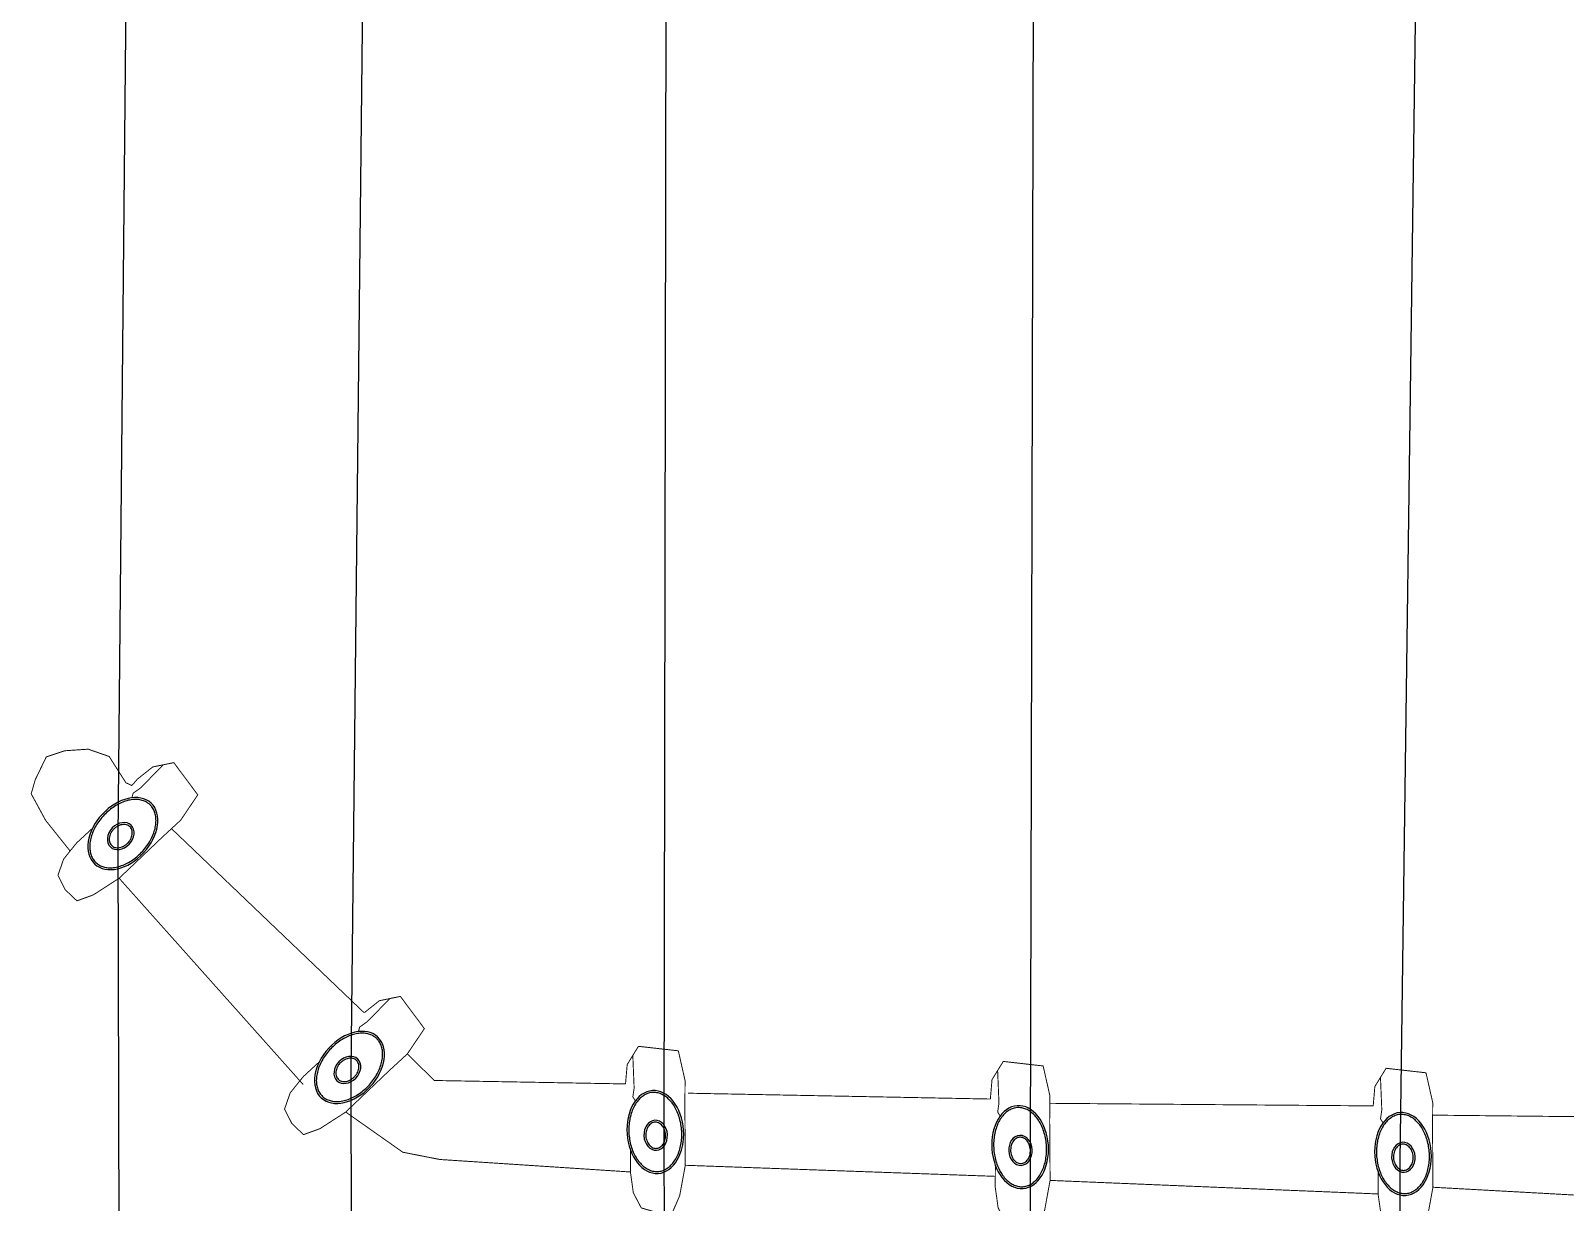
# Model space of a CAD drawing. Header units: millimetres. Extents: x -124346 to 101329, y -150859 to 114847.
# Drawn here: x -92235 to -88096, y -29446 to -26287 of the extents above; entities that cross this region are included whole.
import ezdxf

# ---------------------------------------------------------------- set-up
doc = ezdxf.new("R2010")
doc.units = ezdxf.units.MM
doc.layers.add('电子围栏', color=7, linetype='Continuous')
doc.layers.add('电子围栏HTL', color=5, linetype='Continuous')

# ---------------------------------------------------------------- blocks, each defined once
blk = doc.blocks.new('A$C06F86AD0')
at = {"layer": '电子围栏HTL', "const_width": 5}
for points in [[(544.8, 10634.2), (383.4, 10765.7), (242.4, 10843.9), (168.2, 10823.4), (45.1, 10765.1), (12, 10667.3), (2.5, 10542.8), (40.4, 10430.9), (179.4, 10340.5), (193.6, 10309), (158.8, 10278.8)], [(687.5, 10372.3), (1776.6, 9383.8)], [(421.4, 10096), (1391.9, 9062.9)], [(1920.7, 9156.4), (2131.8, 8851.2), (2168.8, 8653.6), (2226.7, 7639.4)], [(1608.8, 8831.5), (1748.9, 8686.6), (1758.6, 7669.3)], [(2188.6, 7347.8), (2233.5, 5698.1)], [(1822.6, 5727.9), (1805.1, 7337)], [(1842.7, 5411.4), (1841.9, 3691.1)], [(2310, 3661.2), (2252.7, 5406.5)], [(1888.4, 3374.5), (1892.3, 1499.1)], [(2360.4, 1469.2), (2271.9, 3369.6)]]:
    blk.add_lwpolyline(points, dxfattribs=at)
at = {"layer": '电子围栏HTL', "color": 4, "const_width": 5}
for points in [[(158.8, 10278.8), (94, 10198.3), (70.2, 10086.8), (240.4, 9957.6), (375.7, 10047.4), (467.1, 10144.7), (687.5, 10372.3), (777.2, 10508.9), (809.6, 10595.9), (751.1, 10658.4), (674.7, 10698), (588.7, 10668.8), (501, 10599.6), (422.6, 10516.1)], [(82.1, 10142.5), (206.8, 10262.9), (234.8, 10302), (259, 10307.9)], [(1391.9, 9062.9), (1327.1, 8982.4), (1303.4, 8870.9), (1473.5, 8741.7), (1608.8, 8831.5), (1700.3, 8928.9), (1920.7, 9156.4), (2010.3, 9293), (2042.8, 9380), (1984.2, 9442.6), (1907.8, 9482.1), (1821.8, 9453), (1734.1, 9383.8), (1655.7, 9300.3)], [(1315.3, 8926.6), (1440, 9047.1), (1468, 9086.1), (1492.2, 9092)], [(1758.6, 7669.3), (1655.5, 7661.4), (1558, 7602.4), (1580.2, 7389.9), (1738.3, 7352.7), (1871.9, 7352.7), (2188.6, 7347.8), (2349.6, 7376), (2435.2, 7411.9), (2440.7, 7497.4), (2417.2, 7580.1), (2337.2, 7622.9), (2226.7, 7639.4), (2112.1, 7639.4)], [(1606.7, 7631.9), (1779.9, 7623.4), (1827.5, 7629.8), (1848.4, 7616.2)], [(1822.6, 5727.9), (1719.5, 5720), (1622, 5661), (1644.3, 5448.6), (1802.3, 5411.4), (1935.9, 5411.4), (2252.7, 5406.5), (2413.6, 5434.6), (2499.3, 5470.5), (2504.8, 5556), (2481.3, 5638.7), (2401.2, 5681.5), (2290.7, 5698.1), (2176.2, 5698.1)], [(1670.8, 5690.5), (1844, 5682), (1891.6, 5688.4), (1912.5, 5674.8)], [(1841.9, 3691.1), (1738.8, 3683.1), (1641.3, 3624.2), (1663.5, 3411.7), (1821.6, 3374.5), (1955.2, 3374.5), (2271.9, 3369.6), (2432.9, 3397.7), (2518.5, 3433.6), (2524, 3519.1), (2500.5, 3601.9), (2420.5, 3644.6), (2310, 3661.2), (2195.5, 3661.2)], [(1690, 3653.6), (1863.2, 3645.1), (1910.8, 3651.5), (1931.7, 3637.9)]]:
    blk.add_lwpolyline(points, dxfattribs=at)
at = {"layer": '电子围栏HTL', "color": 4}
for centre, major_axis, ratio in [((449.9, 10354.5), (-163.3, -148.6), 0.682129), ((463.3, 10365.6), (-58, -54.8), 0.784155), ((1683, 9138.6), (-163.3, -148.6), 0.682129), ((1696.5, 9149.7), (-58, -54.8), 0.784155), ((2013, 7508.9), (-220.1, 17.3), 0.682129), ((2030.3, 7506.7), (-79.6, 4.8), 0.784155), ((2077, 5567.5), (-220.1, 17.3), 0.682129), ((2094.3, 5565.3), (-79.6, 4.8), 0.784155), ((2096.3, 3530.6), (-220.1, 17.3), 0.682129), ((2113.6, 3528.4), (-79.6, 4.8), 0.784155)]:
    blk.add_ellipse(centre, major_axis=major_axis, ratio=ratio, dxfattribs=at)
for points, knots in [([(294, 10212.6), (297.9, 10208.3), (302.2, 10204.3), (313.1, 10196.2), (319.9, 10192.2), (334.6, 10185.7), (342.6, 10183.2), (359.6, 10179.8), (368.6, 10178.9), (387.4, 10178.6), (397.1, 10179.3), (417.1, 10182.4), (427.3, 10184.7), (447.8, 10191.1), (458.2, 10195), (478.7, 10204.5), (488.9, 10209.9), (508.9, 10222.2), (518.6, 10229), (537.3, 10243.8), (546.3, 10251.8), (563.2, 10268.6), (571.1, 10277.5), (585.8, 10295.9), (592.5, 10305.4), (604.4, 10324.9), (609.7, 10334.8), (618.6, 10354.6), (622.2, 10364.6), (627.9, 10384.3), (629.8, 10394), (632.1, 10413), (632.4, 10422.1), (631.2, 10439.7), (629.8, 10448.1), (625.5, 10463.9), (622.5, 10471.3), (615.1, 10484.9), (610.6, 10491.1), (600.3, 10502.3), (594.5, 10507.2), (581.6, 10515.8), (574.5, 10519.4), (559.1, 10525.1), (550.8, 10527.2), (533.3, 10529.9), (524.1, 10530.4), (505, 10529.8), (495.1, 10528.7), (475, 10524.8), (464.7, 10522), (444.1, 10514.9), (433.7, 10510.5), (413.3, 10500.4), (403.2, 10494.5), (383.5, 10481.6), (373.9, 10474.5), (355.6, 10459.1), (346.9, 10450.9), (330.5, 10433.6), (322.9, 10424.5), (308.9, 10405.8), (302.5, 10396.1), (291.3, 10376.5), (286.5, 10366.6), (278.4, 10346.7), (275.1, 10336.8), (270.3, 10317.2), (268.8, 10307.6), (267.4, 10289), (267.6, 10280), (269.5, 10262.8), (271.3, 10254.6), (276.5, 10239.4), (279.9, 10232.3), (286.9, 10221.1), (290.3, 10216.7), (294, 10212.6)], [0, 0, 0, 0, 0.128441, 0.128441, 0.296024, 0.296024, 0.463607, 0.463607, 0.631189, 0.631189, 0.798772, 0.798772, 0.966355, 0.966355, 1.133937, 1.133937, 1.30152, 1.30152, 1.469103, 1.469103, 1.636685, 1.636685, 1.804268, 1.804268, 1.971851, 1.971851, 2.139433, 2.139433, 2.307016, 2.307016, 2.474598, 2.474598, 2.642181, 2.642181, 2.809764, 2.809764, 2.977346, 2.977346, 3.144929, 3.144929, 3.312512, 3.312512, 3.480094, 3.480094, 3.647677, 3.647677, 3.81526, 3.81526, 3.982842, 3.982842, 4.150425, 4.150425, 4.318008, 4.318008, 4.48559, 4.48559, 4.653173, 4.653173, 4.820756, 4.820756, 4.988338, 4.988338, 5.155921, 5.155921, 5.323504, 5.323504, 5.491086, 5.491086, 5.658669, 5.658669, 5.826252, 5.826252, 5.993834, 5.993834, 6.161417, 6.161417, 6.283185, 6.283185, 6.283185, 6.283185]), ([(412.6, 10317.7), (414.6, 10315.6), (416.8, 10313.7), (422.2, 10310), (425.6, 10308.4), (432.8, 10305.9), (436.7, 10305), (445, 10304.3), (449.3, 10304.3), (458.3, 10305.4), (462.8, 10306.5), (471.9, 10309.5), (476.5, 10311.5), (485.3, 10316.3), (489.5, 10319.1), (497.6, 10325.5), (501.3, 10329.1), (508.2, 10336.7), (511.3, 10340.8), (516.6, 10349.3), (518.8, 10353.8), (522.3, 10362.7), (523.6, 10367.2), (525.3, 10376), (525.6, 10380.4), (525.3, 10388.7), (524.7, 10392.6), (522.6, 10400), (521.1, 10403.4), (517.4, 10409.7), (515.2, 10412.5), (510, 10417.4), (507.1, 10419.5), (500.5, 10423), (497, 10424.4), (489.3, 10426.2), (485.2, 10426.7), (476.6, 10426.8), (472.2, 10426.4), (463.1, 10424.5), (458.5, 10423.1), (449.5, 10419.4), (445, 10417.1), (436.5, 10411.6), (432.4, 10408.5), (424.7, 10401.5), (421.2, 10397.7), (414.9, 10389.7), (412.2, 10385.4), (407.5, 10376.7), (405.6, 10372.2), (402.8, 10363.3), (401.9, 10358.8), (401, 10350.2), (401.1, 10345.9), (402.1, 10338), (403, 10334.2), (405.8, 10327.2), (407.6, 10324), (410.6, 10319.9), (411.6, 10318.8), (412.6, 10317.7)], [0, 0, 0, 0, 0.172967, 0.172967, 0.387931, 0.387931, 0.602896, 0.602896, 0.81786, 0.81786, 1.032825, 1.032825, 1.24779, 1.24779, 1.462754, 1.462754, 1.677719, 1.677719, 1.892684, 1.892684, 2.107648, 2.107648, 2.322613, 2.322613, 2.537577, 2.537577, 2.752542, 2.752542, 2.967507, 2.967507, 3.182471, 3.182471, 3.397436, 3.397436, 3.612401, 3.612401, 3.827365, 3.827365, 4.04233, 4.04233, 4.257295, 4.257295, 4.472259, 4.472259, 4.687224, 4.687224, 4.902188, 4.902188, 5.117153, 5.117153, 5.332118, 5.332118, 5.547082, 5.547082, 5.762047, 5.762047, 5.977012, 5.977012, 6.191976, 6.191976, 6.283185, 6.283185, 6.283185, 6.283185]), ([(1527.1, 8996.7), (1531, 8992.4), (1535.4, 8988.5), (1546.2, 8980.3), (1553, 8976.3), (1567.8, 8969.9), (1575.8, 8967.4), (1592.8, 8963.9), (1601.8, 8963), (1620.5, 8962.8), (1630.3, 8963.5), (1650.2, 8966.5), (1660.4, 8968.9), (1681, 8975.2), (1691.3, 8979.1), (1711.9, 8988.6), (1722.1, 8994), (1742, 9006.3), (1751.7, 9013.1), (1770.4, 9027.9), (1779.4, 9035.9), (1796.3, 9052.7), (1804.3, 9061.6), (1818.9, 9080), (1825.6, 9089.6), (1837.6, 9109), (1842.8, 9118.9), (1851.7, 9138.8), (1855.4, 9148.7), (1861, 9168.4), (1863, 9178.2), (1865.2, 9197.1), (1865.5, 9206.3), (1864.4, 9223.8), (1863, 9232.2), (1858.6, 9248), (1855.6, 9255.4), (1848.2, 9269), (1843.8, 9275.2), (1833.5, 9286.4), (1827.7, 9291.4), (1814.7, 9299.9), (1807.6, 9303.5), (1792.2, 9309.2), (1784, 9311.4), (1766.5, 9314), (1757.3, 9314.5), (1738.2, 9313.9), (1728.3, 9312.8), (1708.1, 9308.9), (1697.8, 9306.1), (1677.2, 9299), (1666.9, 9294.7), (1646.4, 9284.5), (1636.3, 9278.7), (1616.6, 9265.7), (1607.1, 9258.6), (1588.8, 9243.2), (1580, 9235), (1563.7, 9217.7), (1556, 9208.6), (1542, 9189.9), (1535.7, 9180.3), (1524.5, 9160.7), (1519.6, 9150.7), (1511.5, 9130.8), (1508.3, 9120.9), (1503.5, 9101.3), (1501.9, 9091.7), (1500.6, 9073.1), (1500.7, 9064.1), (1502.7, 9046.9), (1504.5, 9038.8), (1509.6, 9023.5), (1513, 9016.4), (1520.1, 9005.2), (1523.4, 9000.8), (1527.1, 8996.7)], [0, 0, 0, 0, 0.128441, 0.128441, 0.296024, 0.296024, 0.463607, 0.463607, 0.631189, 0.631189, 0.798772, 0.798772, 0.966355, 0.966355, 1.133937, 1.133937, 1.30152, 1.30152, 1.469103, 1.469103, 1.636685, 1.636685, 1.804268, 1.804268, 1.971851, 1.971851, 2.139433, 2.139433, 2.307016, 2.307016, 2.474598, 2.474598, 2.642181, 2.642181, 2.809764, 2.809764, 2.977346, 2.977346, 3.144929, 3.144929, 3.312512, 3.312512, 3.480094, 3.480094, 3.647677, 3.647677, 3.81526, 3.81526, 3.982842, 3.982842, 4.150425, 4.150425, 4.318008, 4.318008, 4.48559, 4.48559, 4.653173, 4.653173, 4.820756, 4.820756, 4.988338, 4.988338, 5.155921, 5.155921, 5.323504, 5.323504, 5.491086, 5.491086, 5.658669, 5.658669, 5.826252, 5.826252, 5.993834, 5.993834, 6.161417, 6.161417, 6.283185, 6.283185, 6.283185, 6.283185]), ([(1645.8, 9101.8), (1647.7, 9099.7), (1649.9, 9097.8), (1655.4, 9094.2), (1658.7, 9092.5), (1666, 9090), (1669.9, 9089.1), (1678.1, 9088.4), (1682.5, 9088.4), (1691.4, 9089.6), (1696, 9090.6), (1705.1, 9093.6), (1709.6, 9095.6), (1718.4, 9100.4), (1722.7, 9103.2), (1730.7, 9109.6), (1734.5, 9113.2), (1741.3, 9120.9), (1744.4, 9124.9), (1749.7, 9133.5), (1752, 9137.9), (1755.5, 9146.8), (1756.8, 9151.3), (1758.4, 9160.1), (1758.7, 9164.5), (1758.4, 9172.8), (1757.8, 9176.7), (1755.7, 9184.1), (1754.3, 9187.6), (1750.5, 9193.8), (1748.3, 9196.6), (1743.1, 9201.5), (1740.2, 9203.6), (1733.7, 9207.1), (1730.1, 9208.5), (1722.4, 9210.4), (1718.3, 9210.9), (1709.8, 9210.9), (1705.3, 9210.5), (1696.3, 9208.6), (1691.7, 9207.2), (1682.6, 9203.5), (1678.2, 9201.2), (1669.6, 9195.7), (1665.5, 9192.6), (1657.9, 9185.7), (1654.4, 9181.9), (1648.1, 9173.8), (1645.3, 9169.6), (1640.7, 9160.8), (1638.8, 9156.4), (1636, 9147.4), (1635.1, 9143), (1634.2, 9134.3), (1634.2, 9130.1), (1635.2, 9122.1), (1636.2, 9118.3), (1638.9, 9111.3), (1640.7, 9108.1), (1643.8, 9104), (1644.7, 9102.9), (1645.8, 9101.8)], [0, 0, 0, 0, 0.172967, 0.172967, 0.387931, 0.387931, 0.602896, 0.602896, 0.81786, 0.81786, 1.032825, 1.032825, 1.24779, 1.24779, 1.462754, 1.462754, 1.677719, 1.677719, 1.892684, 1.892684, 2.107648, 2.107648, 2.322613, 2.322613, 2.537577, 2.537577, 2.752542, 2.752542, 2.967507, 2.967507, 3.182471, 3.182471, 3.397436, 3.397436, 3.612401, 3.612401, 3.827365, 3.827365, 4.04233, 4.04233, 4.257295, 4.257295, 4.472259, 4.472259, 4.687224, 4.687224, 4.902188, 4.902188, 5.117153, 5.117153, 5.332118, 5.332118, 5.547082, 5.547082, 5.762047, 5.762047, 5.977012, 5.977012, 6.191976, 6.191976, 6.283185, 6.283185, 6.283185, 6.283185]), ([(1802.8, 7525.4), (1802.3, 7519.6), (1802.4, 7513.8), (1803.9, 7500.3), (1805.7, 7492.6), (1811.1, 7477.4), (1814.7, 7469.9), (1823.8, 7455.1), (1829.3, 7447.9), (1842, 7434.1), (1849.2, 7427.5), (1865, 7415), (1873.7, 7409.2), (1892.4, 7398.5), (1902.4, 7393.7), (1923.4, 7385.1), (1934.3, 7381.5), (1956.9, 7375.3), (1968.5, 7372.9), (1992.1, 7369.4), (2004.1, 7368.3), (2027.9, 7367.5), (2039.8, 7367.8), (2063.3, 7369.7), (2074.8, 7371.4), (2097.2, 7376), (2108, 7378.9), (2128.5, 7386), (2138.3, 7390.2), (2156.5, 7399.5), (2165, 7404.8), (2180.3, 7416.1), (2187.2, 7422.2), (2199.3, 7435), (2204.4, 7441.8), (2212.9, 7455.8), (2216.3, 7463), (2221.1, 7477.7), (2222.6, 7485.2), (2223.7, 7500.4), (2223.3, 7508), (2220.7, 7523.3), (2218.5, 7530.9), (2212.1, 7546.1), (2208, 7553.5), (2198, 7568.1), (2192, 7575.2), (2178.5, 7588.7), (2170.9, 7595.1), (2154.3, 7607.2), (2145.2, 7612.8), (2125.9, 7622.9), (2115.7, 7627.5), (2094.3, 7635.4), (2083.1, 7638.8), (2060.2, 7644.3), (2048.4, 7646.4), (2024.7, 7649.2), (2012.8, 7650), (1988.9, 7650.1), (1977.1, 7649.4), (1953.9, 7646.8), (1942.5, 7644.8), (1920.5, 7639.6), (1909.9, 7636.3), (1889.9, 7628.6), (1880.4, 7624.2), (1862.9, 7614.3), (1854.8, 7608.8), (1840.3, 7597.1), (1833.8, 7590.8), (1822.7, 7577.6), (1818, 7570.7), (1810.4, 7556.5), (1807.5, 7549.2), (1804.2, 7536.4), (1803.2, 7530.9), (1802.8, 7525.4)], [0, 0, 0, 0, 0.128441, 0.128441, 0.296024, 0.296024, 0.463607, 0.463607, 0.631189, 0.631189, 0.798772, 0.798772, 0.966355, 0.966355, 1.133937, 1.133937, 1.30152, 1.30152, 1.469103, 1.469103, 1.636685, 1.636685, 1.804268, 1.804268, 1.971851, 1.971851, 2.139433, 2.139433, 2.307016, 2.307016, 2.474598, 2.474598, 2.642181, 2.642181, 2.809764, 2.809764, 2.977346, 2.977346, 3.144929, 3.144929, 3.312512, 3.312512, 3.480094, 3.480094, 3.647677, 3.647677, 3.81526, 3.81526, 3.982842, 3.982842, 4.150425, 4.150425, 4.318008, 4.318008, 4.48559, 4.48559, 4.653173, 4.653173, 4.820756, 4.820756, 4.988338, 4.988338, 5.155921, 5.155921, 5.323504, 5.323504, 5.491086, 5.491086, 5.658669, 5.658669, 5.826252, 5.826252, 5.993834, 5.993834, 6.161417, 6.161417, 6.283185, 6.283185, 6.283185, 6.283185]), ([(1960.6, 7510.8), (1960.5, 7508), (1960.6, 7505.1), (1961.6, 7498.6), (1962.7, 7495.1), (1965.8, 7488), (1967.9, 7484.6), (1973, 7478.1), (1976, 7474.9), (1982.9, 7469.2), (1986.8, 7466.6), (1995.2, 7462), (1999.8, 7460.1), (2009.3, 7456.9), (2014.3, 7455.8), (2024.5, 7454.3), (2029.7, 7454), (2039.9, 7454.2), (2045, 7454.8), (2054.9, 7456.7), (2059.6, 7458.1), (2068.5, 7461.7), (2072.7, 7463.8), (2080.3, 7468.7), (2083.6, 7471.4), (2089.5, 7477.3), (2092, 7480.5), (2095.9, 7487), (2097.4, 7490.5), (2099.4, 7497.4), (2099.9, 7501), (2100, 7508.1), (2099.5, 7511.7), (2097.6, 7518.9), (2096.2, 7522.4), (2092.3, 7529.3), (2089.8, 7532.6), (2084, 7538.9), (2080.6, 7541.8), (2073.1, 7547.2), (2068.9, 7549.5), (2060, 7553.6), (2055.3, 7555.2), (2045.4, 7557.8), (2040.3, 7558.6), (2030.1, 7559.4), (2024.9, 7559.4), (2014.7, 7558.5), (2009.7, 7557.6), (2000.2, 7555), (1995.6, 7553.3), (1987.2, 7549.2), (1983.3, 7546.8), (1976.4, 7541.5), (1973.3, 7538.6), (1968.2, 7532.4), (1966.1, 7529.1), (1962.9, 7522.4), (1961.8, 7518.9), (1960.9, 7513.9), (1960.7, 7512.4), (1960.6, 7510.8)], [0, 0, 0, 0, 0.172967, 0.172967, 0.387931, 0.387931, 0.602896, 0.602896, 0.81786, 0.81786, 1.032825, 1.032825, 1.24779, 1.24779, 1.462754, 1.462754, 1.677719, 1.677719, 1.892684, 1.892684, 2.107648, 2.107648, 2.322613, 2.322613, 2.537577, 2.537577, 2.752542, 2.752542, 2.967507, 2.967507, 3.182471, 3.182471, 3.397436, 3.397436, 3.612401, 3.612401, 3.827365, 3.827365, 4.04233, 4.04233, 4.257295, 4.257295, 4.472259, 4.472259, 4.687224, 4.687224, 4.902188, 4.902188, 5.117153, 5.117153, 5.332118, 5.332118, 5.547082, 5.547082, 5.762047, 5.762047, 5.977012, 5.977012, 6.191976, 6.191976, 6.283185, 6.283185, 6.283185, 6.283185]), ([(1866.9, 5584), (1866.4, 5578.2), (1866.5, 5572.4), (1868, 5558.9), (1869.7, 5551.2), (1875.2, 5536), (1878.8, 5528.5), (1887.9, 5513.7), (1893.4, 5506.5), (1906, 5492.7), (1913.2, 5486.1), (1929.1, 5473.6), (1937.8, 5467.8), (1956.5, 5457.1), (1966.5, 5452.3), (1987.4, 5443.8), (1998.4, 5440.1), (2021, 5434), (2032.6, 5431.5), (2056.2, 5428), (2068.1, 5426.9), (2092, 5426.1), (2103.9, 5426.4), (2127.3, 5428.3), (2138.9, 5430), (2161.2, 5434.6), (2172, 5437.5), (2192.6, 5444.6), (2202.4, 5448.8), (2220.6, 5458.2), (2229, 5463.4), (2244.4, 5474.7), (2251.3, 5480.8), (2263.3, 5493.6), (2268.5, 5500.4), (2277, 5514.4), (2280.3, 5521.6), (2285.2, 5536.3), (2286.6, 5543.8), (2287.8, 5559), (2287.4, 5566.6), (2284.8, 5581.9), (2282.5, 5589.6), (2276.2, 5604.7), (2272.1, 5612.2), (2262, 5626.7), (2256.1, 5633.8), (2242.6, 5647.3), (2235, 5653.8), (2218.4, 5665.8), (2209.3, 5671.4), (2190, 5681.5), (2179.7, 5686.1), (2158.3, 5694.1), (2147.2, 5697.4), (2124.3, 5702.9), (2112.5, 5705), (2088.8, 5707.8), (2076.8, 5708.6), (2053, 5708.7), (2041.2, 5708.1), (2017.9, 5705.4), (2006.5, 5703.4), (1984.6, 5698.2), (1974, 5694.9), (1954, 5687.2), (1944.5, 5682.8), (1927, 5672.9), (1918.9, 5667.4), (1904.4, 5655.7), (1897.9, 5649.4), (1886.7, 5636.2), (1882, 5629.3), (1874.5, 5615.1), (1871.6, 5607.8), (1868.2, 5595), (1867.3, 5589.5), (1866.9, 5584)], [0, 0, 0, 0, 0.128441, 0.128441, 0.296024, 0.296024, 0.463607, 0.463607, 0.631189, 0.631189, 0.798772, 0.798772, 0.966355, 0.966355, 1.133937, 1.133937, 1.30152, 1.30152, 1.469103, 1.469103, 1.636685, 1.636685, 1.804268, 1.804268, 1.971851, 1.971851, 2.139433, 2.139433, 2.307016, 2.307016, 2.474598, 2.474598, 2.642181, 2.642181, 2.809764, 2.809764, 2.977346, 2.977346, 3.144929, 3.144929, 3.312512, 3.312512, 3.480094, 3.480094, 3.647677, 3.647677, 3.81526, 3.81526, 3.982842, 3.982842, 4.150425, 4.150425, 4.318008, 4.318008, 4.48559, 4.48559, 4.653173, 4.653173, 4.820756, 4.820756, 4.988338, 4.988338, 5.155921, 5.155921, 5.323504, 5.323504, 5.491086, 5.491086, 5.658669, 5.658669, 5.826252, 5.826252, 5.993834, 5.993834, 6.161417, 6.161417, 6.283185, 6.283185, 6.283185, 6.283185]), ([(2024.7, 5569.5), (2024.5, 5566.6), (2024.7, 5563.7), (2025.7, 5557.3), (2026.8, 5553.7), (2029.9, 5546.7), (2032, 5543.2), (2037.1, 5536.7), (2040.1, 5533.6), (2047, 5527.8), (2050.9, 5525.2), (2059.3, 5520.6), (2063.9, 5518.7), (2073.4, 5515.6), (2078.4, 5514.4), (2088.6, 5512.9), (2093.7, 5512.6), (2104, 5512.8), (2109.1, 5513.4), (2118.9, 5515.4), (2123.7, 5516.8), (2132.6, 5520.3), (2136.8, 5522.4), (2144.3, 5527.3), (2147.7, 5530), (2153.6, 5535.9), (2156, 5539.1), (2160, 5545.7), (2161.5, 5549.1), (2163.5, 5556.1), (2164, 5559.6), (2164.1, 5566.7), (2163.6, 5570.3), (2161.7, 5577.5), (2160.2, 5581), (2156.3, 5587.9), (2153.9, 5591.2), (2148.1, 5597.5), (2144.7, 5600.5), (2137.2, 5605.8), (2133, 5608.2), (2124.1, 5612.2), (2119.3, 5613.9), (2109.5, 5616.4), (2104.4, 5617.2), (2094.1, 5618), (2089, 5618), (2078.8, 5617.1), (2073.8, 5616.2), (2064.2, 5613.6), (2059.7, 5611.9), (2051.3, 5607.8), (2047.4, 5605.5), (2040.4, 5600.2), (2037.4, 5597.2), (2032.3, 5591), (2030.2, 5587.8), (2027, 5581), (2025.9, 5577.5), (2025, 5572.5), (2024.8, 5571), (2024.7, 5569.5)], [0, 0, 0, 0, 0.172967, 0.172967, 0.387931, 0.387931, 0.602896, 0.602896, 0.81786, 0.81786, 1.032825, 1.032825, 1.24779, 1.24779, 1.462754, 1.462754, 1.677719, 1.677719, 1.892684, 1.892684, 2.107648, 2.107648, 2.322613, 2.322613, 2.537577, 2.537577, 2.752542, 2.752542, 2.967507, 2.967507, 3.182471, 3.182471, 3.397436, 3.397436, 3.612401, 3.612401, 3.827365, 3.827365, 4.04233, 4.04233, 4.257295, 4.257295, 4.472259, 4.472259, 4.687224, 4.687224, 4.902188, 4.902188, 5.117153, 5.117153, 5.332118, 5.332118, 5.547082, 5.547082, 5.762047, 5.762047, 5.977012, 5.977012, 6.191976, 6.191976, 6.283185, 6.283185, 6.283185, 6.283185]), ([(1886.1, 3547.1), (1885.7, 3541.3), (1885.7, 3535.5), (1887.2, 3522), (1889, 3514.3), (1894.4, 3499.1), (1898, 3491.6), (1907.2, 3476.8), (1912.6, 3469.7), (1925.3, 3455.8), (1932.5, 3449.2), (1948.3, 3436.8), (1957.1, 3430.9), (1975.7, 3420.3), (1985.7, 3415.4), (2006.7, 3406.9), (2017.6, 3403.2), (2040.2, 3397.1), (2051.8, 3394.6), (2075.4, 3391.1), (2087.4, 3390), (2111.2, 3389.2), (2123.1, 3389.5), (2146.6, 3391.4), (2158.1, 3393.1), (2180.5, 3397.7), (2191.3, 3400.6), (2211.9, 3407.8), (2221.6, 3411.9), (2239.8, 3421.3), (2248.3, 3426.5), (2263.6, 3437.8), (2270.5, 3443.9), (2282.6, 3456.7), (2287.7, 3463.5), (2296.2, 3477.5), (2299.6, 3484.7), (2304.4, 3499.4), (2305.9, 3506.9), (2307, 3522.1), (2306.6, 3529.7), (2304, 3545), (2301.8, 3552.7), (2295.4, 3567.8), (2291.3, 3575.3), (2281.3, 3589.8), (2275.3, 3596.9), (2261.8, 3610.4), (2254.2, 3616.9), (2237.6, 3628.9), (2228.6, 3634.5), (2209.2, 3644.7), (2199, 3649.2), (2177.6, 3657.2), (2166.4, 3660.5), (2143.5, 3666), (2131.8, 3668.1), (2108, 3670.9), (2096.1, 3671.7), (2072.2, 3671.8), (2060.4, 3671.2), (2037.2, 3668.5), (2025.8, 3666.6), (2003.8, 3661.3), (1993.2, 3658), (1973.2, 3650.3), (1963.8, 3645.9), (1946.2, 3636), (1938.1, 3630.5), (1923.6, 3618.8), (1917.2, 3612.5), (1906, 3599.3), (1901.3, 3592.4), (1893.7, 3578.2), (1890.8, 3570.9), (1887.5, 3558.1), (1886.5, 3552.6), (1886.1, 3547.1)], [0, 0, 0, 0, 0.128441, 0.128441, 0.296024, 0.296024, 0.463607, 0.463607, 0.631189, 0.631189, 0.798772, 0.798772, 0.966355, 0.966355, 1.133937, 1.133937, 1.30152, 1.30152, 1.469103, 1.469103, 1.636685, 1.636685, 1.804268, 1.804268, 1.971851, 1.971851, 2.139433, 2.139433, 2.307016, 2.307016, 2.474598, 2.474598, 2.642181, 2.642181, 2.809764, 2.809764, 2.977346, 2.977346, 3.144929, 3.144929, 3.312512, 3.312512, 3.480094, 3.480094, 3.647677, 3.647677, 3.81526, 3.81526, 3.982842, 3.982842, 4.150425, 4.150425, 4.318008, 4.318008, 4.48559, 4.48559, 4.653173, 4.653173, 4.820756, 4.820756, 4.988338, 4.988338, 5.155921, 5.155921, 5.323504, 5.323504, 5.491086, 5.491086, 5.658669, 5.658669, 5.826252, 5.826252, 5.993834, 5.993834, 6.161417, 6.161417, 6.283185, 6.283185, 6.283185, 6.283185]), ([(2043.9, 3532.6), (2043.8, 3529.7), (2043.9, 3526.8), (2044.9, 3520.4), (2046, 3516.8), (2049.2, 3509.8), (2051.2, 3506.3), (2056.3, 3499.8), (2059.3, 3496.7), (2066.2, 3490.9), (2070.1, 3488.3), (2078.6, 3483.7), (2083.1, 3481.8), (2092.6, 3478.7), (2097.6, 3477.5), (2107.8, 3476), (2113, 3475.7), (2123.2, 3476), (2128.3, 3476.5), (2138.2, 3478.5), (2142.9, 3479.9), (2151.9, 3483.4), (2156, 3485.5), (2163.6, 3490.4), (2167, 3493.1), (2172.8, 3499), (2175.3, 3502.2), (2179.2, 3508.8), (2180.7, 3512.2), (2182.7, 3519.2), (2183.2, 3522.7), (2183.3, 3529.9), (2182.8, 3533.5), (2180.9, 3540.6), (2179.5, 3544.1), (2175.6, 3551), (2173.1, 3554.3), (2167.3, 3560.6), (2163.9, 3563.6), (2156.4, 3568.9), (2152.2, 3571.3), (2143.3, 3575.3), (2138.6, 3577), (2128.7, 3579.5), (2123.6, 3580.3), (2113.4, 3581.1), (2108.2, 3581.1), (2098, 3580.2), (2093, 3579.3), (2083.5, 3576.7), (2078.9, 3575), (2070.5, 3571), (2066.6, 3568.6), (2059.7, 3563.3), (2056.6, 3560.3), (2051.5, 3554.1), (2049.4, 3550.9), (2046.2, 3544.1), (2045.1, 3540.6), (2044.2, 3535.6), (2044, 3534.1), (2043.9, 3532.6)], [0, 0, 0, 0, 0.172967, 0.172967, 0.387931, 0.387931, 0.602896, 0.602896, 0.81786, 0.81786, 1.032825, 1.032825, 1.24779, 1.24779, 1.462754, 1.462754, 1.677719, 1.677719, 1.892684, 1.892684, 2.107648, 2.107648, 2.322613, 2.322613, 2.537577, 2.537577, 2.752542, 2.752542, 2.967507, 2.967507, 3.182471, 3.182471, 3.397436, 3.397436, 3.612401, 3.612401, 3.827365, 3.827365, 4.04233, 4.04233, 4.257295, 4.257295, 4.472259, 4.472259, 4.687224, 4.687224, 4.902188, 4.902188, 5.117153, 5.117153, 5.332118, 5.332118, 5.547082, 5.547082, 5.762047, 5.762047, 5.977012, 5.977012, 6.191976, 6.191976, 6.283185, 6.283185, 6.283185, 6.283185])]:
    blk.add_open_spline(points, degree=3, knots=knots, dxfattribs=at)

msp = doc.modelspace()

# ---------------------------------------------------------------- linework, layer by layer
at = {"layer": '电子围栏', "color": 4, "linetype": 'ByBlock', "ltscale": 0.001, "flags": 128}
for points in [[(-89373.6, -119457.8), (-89344.8, -113306.7), (-89538.3, -29307.5), (-89522.8, -23624.3)], [(-88464.7, -23603.3), (-88542, -29333.9), (-88305, -113303.4), (-88259.3, -119500.8)], [(-90516.8, -23667.1), (-90526.9, -29268.7), (-90323.3, -113283), (-90291.3, -119407.5)], [(-91122.5, -119240.9), (-91166, -113090.9), (-91370.5, -29095), (-91313.3, -23848.6)], [(-91962, -24478.7), (-91999.9, -28460.7), (-91787.7, -112464.9), (-91719.5, -118635.1)]]:
    msp.add_lwpolyline(points, dxfattribs=at)

# ---------------------------------------------------------------- block references
at = {"layer": '电子围栏HTL', "color": 251, "xscale": -0.5069999999999998, "yscale": 0.507, "zscale": 0.507, "rotation": 89.51659993952438}
msp.add_blockref('A$C06F86AD0', (-86734.5, -28268), dxfattribs=at)

doc.saveas('drawing.dxf')
